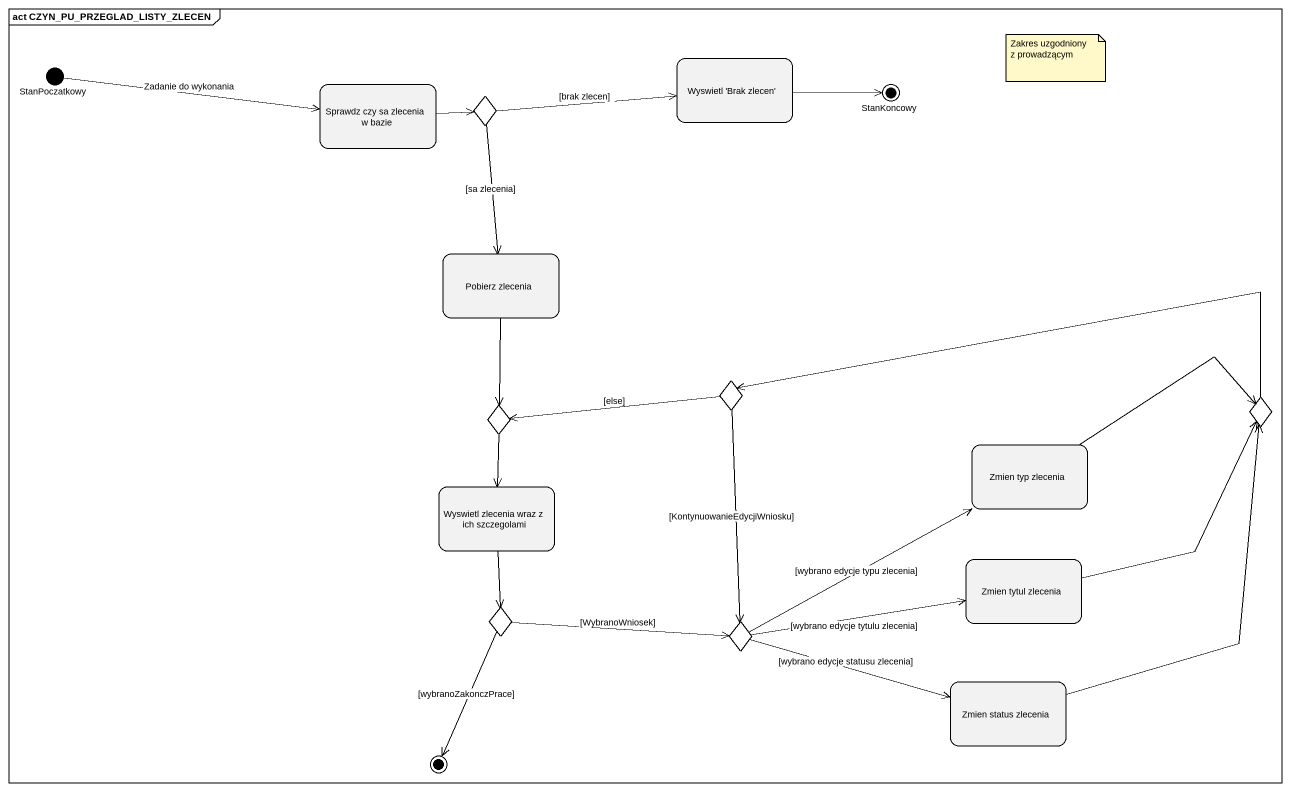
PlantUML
@startuml
mainframe act CZYN_PU_PRZEGLAD_LISTY_ZLECEN
hide empty description
state "Wyswietl 'Brak zlecen'" as Wyswietl_Brak_zlecen
state StanPoczatkowy <<start>>
state "Sprawdz czy sa zlecenia w bazie" as Sprawdz_czy_sa_zlecenia_w
state choice1 <<choice>>
state StanKoncowy <<end>>
state "Pobierz zlecenia" as Pobierz_zlecenia
state choice2 <<choice>>
state choice3 <<choice>>
state choice4 <<choice>>
state "Zmien typ zlecenia" as Zmien_typ_zlecenia
state "Wyswietl zlecenia wraz z ich szczegolami" as Wyswietl_zlecenia_wraz_z
state "Zmien tytul zlecenia" as Zmien_tytul_zlecenia
state choice5 <<choice>>
state choice6 <<choice>>
state "Zmien status zlecenia" as Zmien_status_zlecenia
state final1 <<end>>
Wyswietl_Brak_zlecen -right-> StanKoncowy
StanPoczatkowy -right-> Sprawdz_czy_sa_zlecenia_w : Zadanie do wykonania
Sprawdz_czy_sa_zlecenia_w -right-> choice1
choice1 -right-> Wyswietl_Brak_zlecen : [brak zlecen]
choice1 --> Pobierz_zlecenia : [sa zlecenia]
Pobierz_zlecenia --> choice2
choice2 --> Wyswietl_zlecenia_wraz_z
choice3 -left-> choice2 : [else]
choice3 --> choice6 : [KontynuowanieEdycjiWniosku]
choice4 -left-> choice3
Zmien_typ_zlecenia -right-> choice4
Wyswietl_zlecenia_wraz_z --> choice5
Zmien_tytul_zlecenia -up-> choice4
choice5 -right-> choice6 : [WybranoWniosek]
choice5 --> final1 : [wybranoZakonczPrace]
choice6 -right-> Zmien_typ_zlecenia : [wybrano edycje typu zlecenia]
choice6 -right-> Zmien_tytul_zlecenia : [wybrano edycje tytulu zlecenia]
choice6 -right-> Zmien_status_zlecenia : [wybrano edycje statusu zlecenia]
Zmien_status_zlecenia -up-> choice4
note as N1
  Zakres uzgodniony z prowadzącym
end note
@enduml
